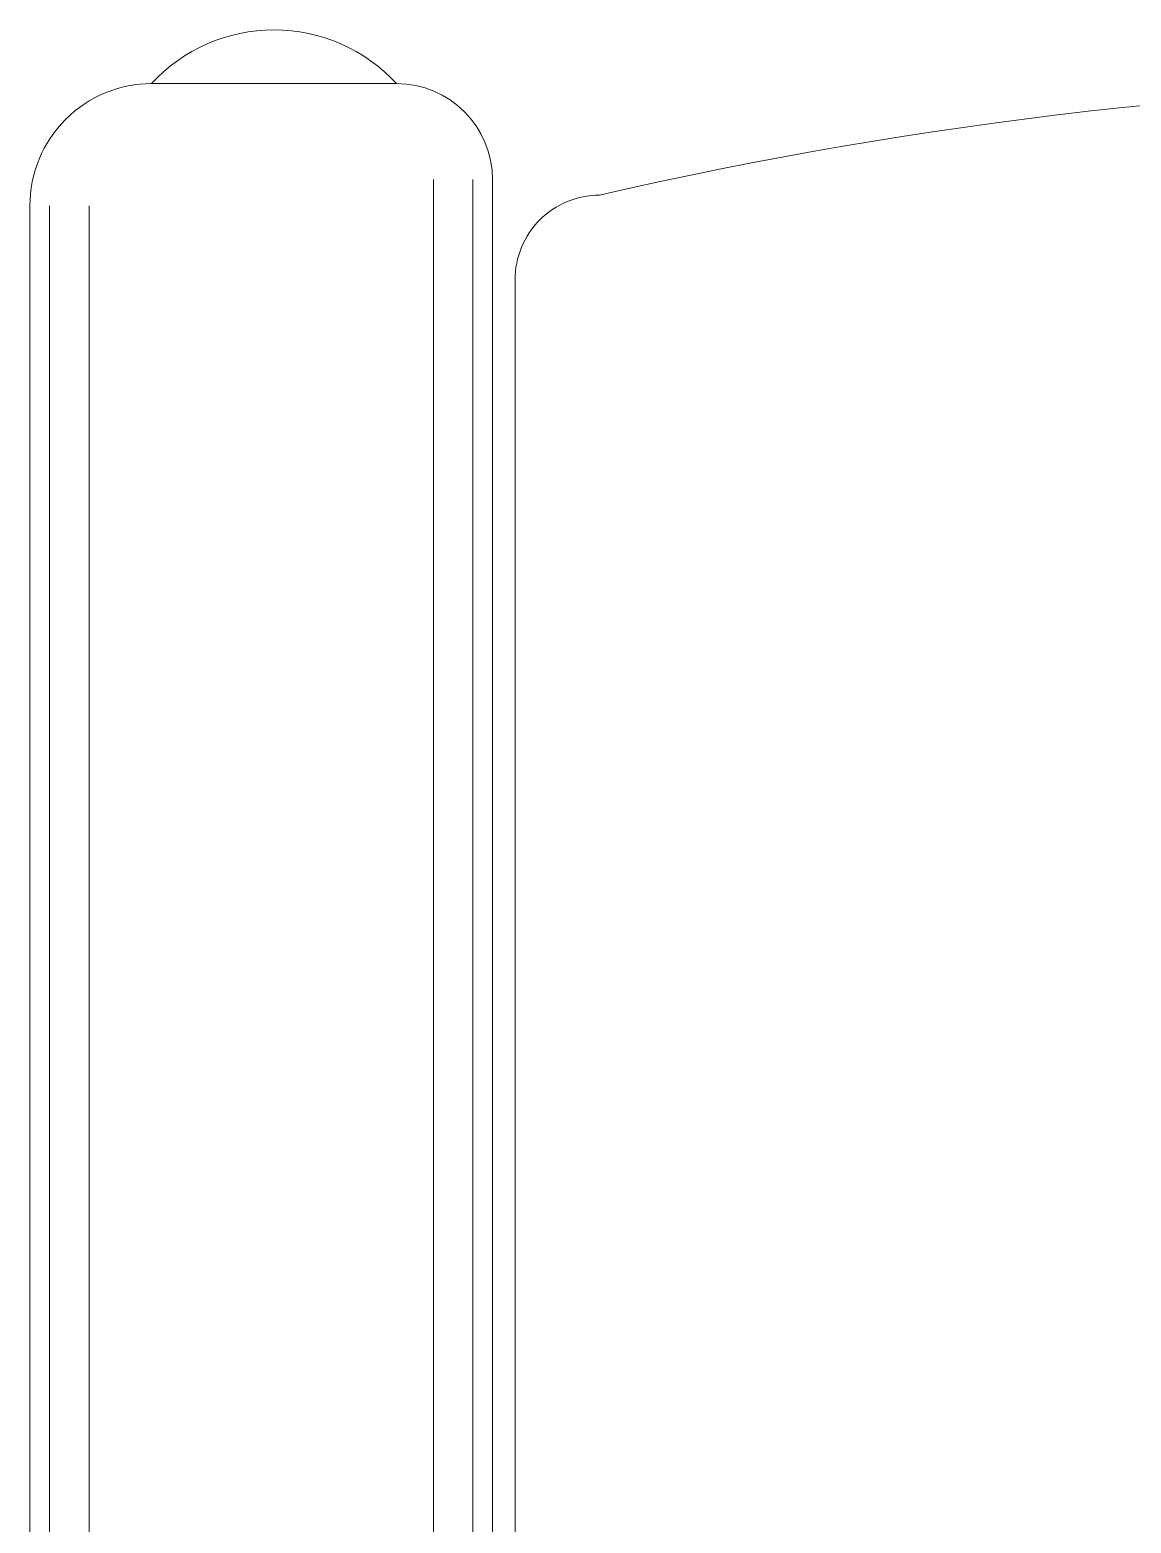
# Model space of a CAD drawing. Header units: millimetres. Extents: x -160614 to 59925, y -157025 to 0.
# Drawn here: x -67537.6 to -67207.6, y -95998.4 to -95551.1 of the extents above; entities that cross this region are included whole.
import ezdxf

# ---------------------------------------------------------------- set-up
doc = ezdxf.new("R2010")
doc.units = ezdxf.units.MM
doc.header["$LTSCALE"] = 8
doc.layers.add('72_EGR_EQP_TAG', color=9, linetype='Continuous', lineweight=5)
doc.layers.add('LOADING', color=9, linetype='Continuous', lineweight=5)
doc.layers.add('TME-NON MEDICAL FURNITURE', color=9, linetype='Continuous')

# ---------------------------------------------------------------- blocks, each defined once
blk = doc.blocks.new('GF21008-P')
at = {"layer": 'LOADING'}
for p, q in [((0.6710702074917663, -0.7712330209141101), (0.6710702074917663, -0.2169933554351928)), ((0.6769787489736245, -0.7712330209141101), (0.6769787489736245, -0.2169933554351928)), ((0.6887958319374548, -0.7712330209141101), (0.6887958319374548, -0.2169933554351928)), ((0.7919739816173887, -0.7633874811632495), (0.7919739816173887, -0.2169933554351928)), ((0.8037910645811621, -0.7633874811632495), (0.8037910645811621, -0.2169933554351928)), ((0.8096996060630204, -0.7633874811632495), (0.8096996060630204, -0.2169933554351928)), ((0.6643131647697942, -0.741258603206802), (0.6643131647697942, -0.2311912301837538)), ((0.6998371865777244, -0.8000000000000682), (0.7730870872263154, -0.8000000000000682))]:
    blk.add_line(p, q, dxfattribs=at)
for centre, radius, start, end in [((0.6389742545624699, -0.741258603206802), 0.0253389102073543, 270, 0), ((0.7730870872263154, -0.7633874811632495), 0.03661251883673159, 270, 0), ((0.3446977460984044, 0.510551263496609), 1.31061346773117, 257.0245575984342, 282.9754424015657), ((0.6998371865777244, -0.7712330209141101), 0.02876697908600339, 180, 270), ((0.7365303459005759, -0.7662042870107371), 0.04988524989960819, 222.6461810710852, 317.3538189289148)]:
    blk.add_arc(centre, radius, start, end, dxfattribs=at)
blk = doc.blocks.new('1stF')
at = {"layer": 'TME-NON MEDICAL FURNITURE', "color": 9, "xscale": 1000, "yscale": 1000, "zscale": 1000, "rotation": 179.9999999998383}
blk.add_blockref('GF21008-P', (-66727.89323494514, -96367.22564746629), dxfattribs=at)

msp = doc.modelspace()

# ---------------------------------------------------------------- block references
at = {"layer": '72_EGR_EQP_TAG'}
msp.add_blockref('1stF', (0, 0), dxfattribs=at)

doc.saveas('drawing.dxf')
